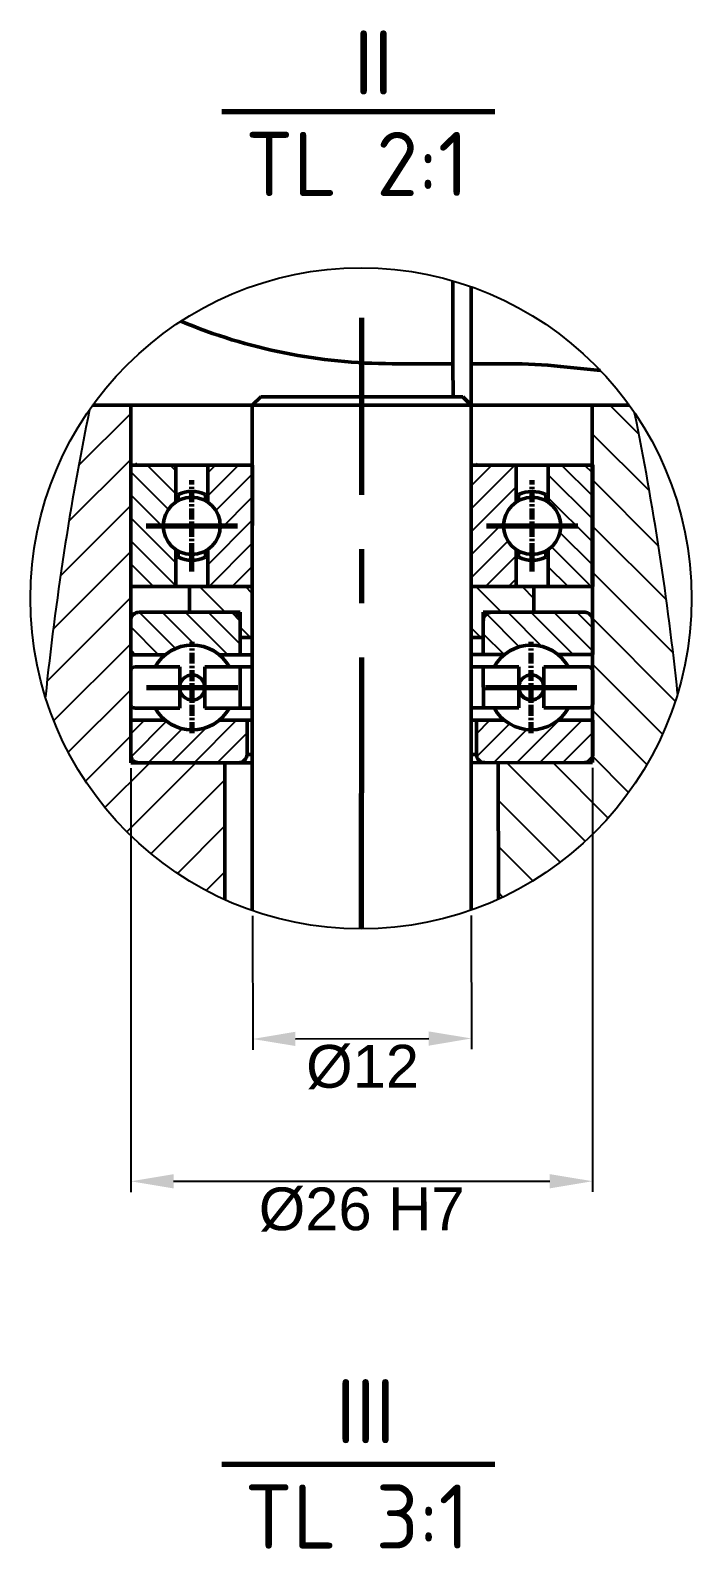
# Model space of a CAD drawing. Header units: millimetres. Extents: x -253 to 12701, y 1223 to 2077.
# Drawn here: x 589.7 to 667.1, y 1716 to 1893.7 of the extents above; entities that cross this region are included whole.
import ezdxf

# ---------------------------------------------------------------- set-up
doc = ezdxf.new("R2010")
doc.units = ezdxf.units.MM
for name, pattern in [('ACAD_ISO02W100', [15, 12, -3]), ('CENTER', [50.800000000000004, 31.75, -6.35, 6.35, -6.35]), ('CENTERX2', [2.032, 1.27, -0.254, 0.254, -0.254])]:
    doc.linetypes.add(name, pattern=pattern)
for name, color, linetype, lineweight in [('0.7mm', 7, 'Continuous', 70), ('NET DAM', 7, 'Continuous', 50), ('Net Duc', 7, 'ACAD_ISO02W100', 70), ('NET MANH', 10, 'Continuous', 25)]:
    doc.layers.add(name, color=color, linetype=linetype, lineweight=lineweight)
doc.styles.add('F10', font='kythuat2.shx', dxfattribs={"height": 15, "bigfont": 'vn.shx'})
doc.styles.get("Standard").update_dxf_attribs({"font": 'arial.ttf'})
doc.dimstyles.new('ISO-25', dxfattribs={"dimtxt": 2.5, "dimasz": 5, "dimexe": 1.25, "dimexo": 0.625, "dimtad": 2, "dimdec": 0, "dimtxsty": 'Standard', "dimcen": 2.5, "dimadec": 0, "dimazin": 0, "dimtfac": 1, "dimtdec": 0, "dimtmove": 0, "dimatfit": 3, "dimfxl": 1, "dimarcsym": 0})
pattern_1 = [(45, (-6825.598972196523, -2795.0070447058), (-1.347038418160373, 1.347038418160373), [])]

# ---------------------------------------------------------------- blocks, each defined once
blk = doc.blocks.new('*D158')
at = {"layer": 'Defpoints', "color": 0, "transparency": 16777216}
for p in [(615.6757797906394, 1790.681248806214), (641.2757707722485, 1790.743800838272), (641.3124623429662, 1775.727440081168)]:
    blk.add_point(p, dxfattribs=at)
at = {"layer": 'NET DAM', "color": 0, "lineweight": -2, "transparency": 16777216}
for p, q in [((615.6773069358386, 1790.056250671955), (615.7155256517557, 1774.414891780591)), ((641.2772979174478, 1790.118802704013), (641.3155166333648, 1774.477443812649)), ((620.712456435431, 1775.677105210704), (636.3124772688923, 1775.715222919573))]:
    blk.add_line(p, q, dxfattribs=at)
at = {"layer": 'NET DAM', "color": 0, "transparency": 16777216}
for points in [[(620.7104202418319, 1776.510436056383), (620.7144926290301, 1774.843774365025), (615.7124713613571, 1775.664888049109)], [(636.3104410752932, 1776.548553765252), (636.3145134624914, 1774.881892073894), (641.3124623429662, 1775.727440081168)]]:
    blk.add_solid(points, dxfattribs=at)
at = {"layer": 'NET DAM', "color": 0, "transparency": 16777216, "insert": (628.5730647551803, 1772.378601000642), "char_height": 2.5, "attachment_point": 5, "rotation": 0.13999849870775144}
blk.add_mtext('{\\H2x;Ø12}', dxfattribs=at)
blk = doc.blocks.new('*D159')
at = {"layer": 'Defpoints', "color": 0, "transparency": 16777216}
for p in [(601.453025934481, 1807.983143270059), (655.4602222329323, 1807.994229317012), (655.4702742257714, 1759.024569279767)]:
    blk.add_point(p, dxfattribs=at)
at = {"layer": 'NET DAM', "color": 0, "lineweight": -2, "transparency": 16777216}
for p, q in [((601.45315422811, 1807.358143283226), (601.4633345145779, 1757.763483259149)), ((655.4603505265612, 1807.369229330179), (655.4705308130292, 1757.774569306102)), ((606.4630778219808, 1759.014509581845), (650.4702743311107, 1759.023542930736))]:
    blk.add_line(p, q, dxfattribs=at)
at = {"layer": 'NET DAM', "color": 0, "transparency": 16777216}
for points in [[(606.462906763809, 1759.847842897622), (606.4632488801527, 1758.181176266068), (601.4630779273201, 1759.013483232814)], [(650.4701032729388, 1759.856876246513), (650.4704453892825, 1758.190209614959), (655.4702742257714, 1759.024569279767)]]:
    blk.add_solid(points, dxfattribs=at)
at = {"layer": 'NET DAM', "color": 0, "transparency": 16777216, "insert": (628.467357100434, 1755.701325098357), "char_height": 2.5, "attachment_point": 5, "rotation": 0.011761093641385367}
blk.add_mtext('{\\H2x;Ø26 H7}', dxfattribs=at)

msp = doc.modelspace()

# ---------------------------------------------------------------- hatches: boundary and pattern name
at = {"layer": 'NET MANH', "transparency": 33554687}
h = msp.add_hatch(dxfattribs=at)
h.set_pattern_fill('ANSI31', color=256, scale=1.2)
h.set_pattern_definition([(45, (-8562.24353169374, -2923.498751827069), (-2.694076836320746, 2.694076836320746), [])])
h.paths.add_polyline_path([(591.4723393902323, 1815.674859743546, 0.2141028860787912), (612.4637838923081, 1791.96274975953), (612.4637838923081, 1807.983143270058), (601.453025934481, 1807.983143270058), (601.453025934481, 1849.803545683657), (597.002028657882, 1849.803545683657, 0.004163224091951583), (596.6300878176517, 1849.277795522578, 0.02485117532849691)])
h = msp.add_hatch(dxfattribs=at)
h.set_pattern_fill('ANSI31', color=256, scale=1.2, angle=90)
h.set_pattern_definition([(135, (-8562.24353169374, -2923.498751827069), (-2.694076836320746, -2.694076836320746), [])])
edge = h.paths.add_edge_path()
edge.add_arc((628.3866053027523, 1827.206153809445), 38.67342460520467, 34.15739348789688, 35.7544844302877)
edge.add_line((659.7711819476226, 1849.803545683657), (655.4430578513075, 1849.803545683657))
edge.add_line((655.4430578513075, 1849.803545683657), (655.4459306200351, 1842.806002796795))
edge.add_line((655.4459306200351, 1842.806002796795), (655.4979926993947, 1842.80600044869))
edge.add_line((655.4979926993947, 1842.80600044869), (655.4973512771758, 1828.584419663151))
edge.add_line((655.4973512771758, 1828.584419663151), (655.4902570491795, 1824.65026224644))
edge.add_spline(control_points=[(655.453282086517, 1824.899165480313), (655.4742522969173, 1824.814085972484), (655.4829705814554, 1824.725697154481), (655.49168886599, 1824.63730833648)], knot_values=[0, 0, 0, 0, 0.1758365649101553, 0.1758365649101553, 0.1758365649101553, 0.1758365649101553], degree=3, periodic=0)
edge.add_line((655.49168886599, 1824.63730833648), (655.493331024405, 1820.637308673565))
edge.add_line((655.493331024405, 1820.637308673565), (655.4884332370184, 1818.767016468595))
edge.add_spline(control_points=[(655.4557422299058, 1818.906703064319), (655.4632597918371, 1818.88916545114), (655.4847772181765, 1818.827938829597), (655.4902523392975, 1818.763101548782), (655.4941192604456, 1818.717308835365)], knot_values=[0, 0, 0, 0, 0.07587950329678528, 0.2583319726301642, 0.2583319726301642, 0.2583319726301642, 0.2583319726301642], degree=3, periodic=0)
edge.add_line((655.4941192604456, 1818.717308835365), (655.4957542580014, 1814.734751721532))
edge.add_spline(control_points=[(655.0158928319834, 1814.397112140408), (655.0262962221368, 1814.397329882453), (655.0904113765573, 1814.398671807037), (655.2075294342139, 1814.427290884822), (655.3457110044856, 1814.515881203498), (655.4216330371928, 1814.613804702799), (655.4517305078516, 1814.6756022195), (655.4574738086503, 1814.688891717032)], knot_values=[0, 0, 0, 0, 0.0415764183134581, 0.2562317129960928, 0.4708870076786283, 0.6855423023609656, 0.7429298551577802, 0.7429298551577802, 0.7429298551577802, 0.7429298551577802], degree=3, periodic=0)
edge.add_line((655.4574738086503, 1814.688891717034), (655.4581846983165, 1812.957293597398))
edge.add_line((655.4581846983165, 1812.957293597398), (655.4964839685636, 1812.957309320767))
edge.add_line((655.4964839685636, 1812.957309320767), (655.4982044205863, 1808.766600649806))
edge.add_spline(control_points=[(654.5385203258975, 1807.996915620735), (654.5755128336241, 1807.998246934721), (654.7199526568147, 1808.003445142911), (654.9668236283833, 1808.07807515434), (655.233816766875, 1808.268708937646), (655.3882073560344, 1808.489919813774), (655.445626155617, 1808.638606215896), (655.4599378353105, 1808.686970272135)], knot_values=[0, 0, 0, 0, 0.0738999304979465, 0.2885474262354898, 0.5031949219729371, 0.7178424177100848, 0.8179783681579675, 0.8179783681579675, 0.8179783681579675, 0.8179783681579675], degree=3, periodic=0)
edge.add_line((655.4599378353105, 1808.686970272136), (655.4602222329322, 1807.994229317012))
edge.add_line((655.4602222329322, 1807.994229317012), (644.4494655150756, 1807.98894879595))
edge.add_line((644.4494655150756, 1807.98894879595), (644.4560175643564, 1792.029346673761))
edge.add_arc((628.3866053027523, 1827.206153809445), 38.67342460520469, 294.5517921480385, 343.2674115020514)
edge.add_arc((325.0415895345195, 1780.720640412742), 342.2117922966163, 5.929357840498268, 11.49544714944865)
h = msp.add_hatch(dxfattribs=at)
h.set_pattern_fill('ANSI31', color=256, scale=0.6, angle=90)
h.set_pattern_definition([(135, (-6825.598972196523, -2795.0070447058), (-1.347038418160373, -1.347038418160373), [])])
h.paths.add_polyline_path([(655.4459306200342, 1842.806002796795), (650.2853553808945, 1842.806235549235), (650.2851592890656, 1838.458497518723, -0.2484334062425602), (651.7482894014374, 1835.695529817389, -0.2484573492232523), (650.2849100505045, 1832.932392794214), (650.2847139586738, 1828.584654763698), (655.4517691427882, 1828.584421718999)])
h.paths.add_polyline_path([(605.2460131971984, 1835.697325984615, -0.2484573492234271), (606.7093925481331, 1838.460463007791), (606.709588639962, 1842.808201038304), (601.4548404273319, 1842.808438038136), (601.4541990051111, 1828.586857252599), (606.7089472177413, 1828.586620252766), (606.7091433095702, 1832.934358283282, -0.2484334062425602)])
h = msp.add_hatch(dxfattribs=at)
h.set_pattern_fill('ANSI31', color=256, scale=0.6)
h.set_pattern_definition(pattern_1)
h.paths.add_polyline_path([(641.2757704916403, 1828.585061085372), (646.5305187042704, 1828.58482408554), (646.5307147960993, 1832.932562116055, -0.2484334062425601), (645.0675846837275, 1835.695529817389, -0.248457349223427), (646.5309640346622, 1838.458666840565), (646.5311601264912, 1842.806404871077), (641.276411913861, 1842.80664187091)])
h.paths.add_polyline_path([(615.6757797906503, 1842.807796644846), (610.4637838943654, 1842.808031716462), (610.4635878025365, 1838.460293685949, -0.2484334062425602), (611.9267179149083, 1835.697325984615, -0.2484573492232523), (610.4633385639754, 1832.934188961441), (610.4631424721447, 1828.586450930924), (615.6757797906475, 1828.586215830379)])
h = msp.add_hatch(dxfattribs=at)
h.set_pattern_fill('ANSI31', color=256, scale=1.2, angle=90)
h.set_pattern_definition([(135, (-6825.598972196523, -2795.0070447058), (-2.694076836320746, -2.694076836320746), [])])
h.paths.add_polyline_path([(608.3330304141309, 1828.586215830377), (608.3330304141309, 1825.586215830377), (614.2530259345149, 1825.586215830377), (614.2530259345149, 1822.626215830376), (615.6757797906466, 1822.626215830376), (615.6757797906475, 1828.586215830377)])
h.paths.add_polyline_path([(648.6073226371918, 1825.589251663839), (648.6082962637556, 1828.584419796509), (648.1546019006673, 1828.584419796509), (641.2757704916412, 1828.585061085372), (641.275770535859, 1822.622053013682), (642.6863621203338, 1822.621594478676), (642.6873243148912, 1825.581594322289)])
h = msp.add_hatch(dxfattribs=at)
h.set_pattern_fill('ANSI31', color=256, scale=0.6, angle=90)
h.set_pattern_definition([(135, (-3906.129423578387, -600.3969518339295), (-1.347038418160373, -1.347038418160373), [])])
edge = h.paths.add_edge_path()
edge.add_spline(control_points=[(614.2530259345149, 1824.626215830376), (614.2484608618215, 1824.696287682723), (614.2368854587912, 1824.873965013756), (614.1227788924843, 1825.143059821655), (613.9061359758234, 1825.388825498734), (613.6190869952225, 1825.54871063724), (613.4018984891991, 1825.586135801569), (613.2937396943307, 1825.586215305713), (613.2930259345121, 1825.586215830377)], knot_values=[0, 0, 0, 0, 0.1398057682258822, 0.3544977751944188, 0.5691897821638041, 0.7838817891336706, 0.9985737961034353, 1, 1, 1, 1], degree=3, periodic=0)
edge.add_line((613.2930259345121, 1825.586215830377), (608.3330304141309, 1825.586215830377))
edge.add_line((608.3330304141309, 1825.586215830377), (602.4130259344829, 1825.586215830377))
edge.add_spline(control_points=[(602.413025934482, 1825.586215830377), (602.3421332834769, 1825.581544772772), (602.1636530522082, 1825.569784859301), (601.8936557272973, 1825.454591751047), (601.6501411288627, 1825.237391917723), (601.4848037816173, 1824.949749684343), (601.4636145733384, 1824.734019959567), (601.453025934481, 1824.626215830376)], knot_values=[0, 0, 0, 0, 0.1414678803078823, 0.3561613176750333, 0.5708547550418799, 0.7855481924085392, 1, 1, 1, 1], degree=3, periodic=0)
edge.add_line((601.453025934481, 1824.626215830376), (601.453025934481, 1820.626215830376))
edge.add_line((601.453025934481, 1820.626215830376), (605.3730259344884, 1820.626215830376))
edge.add_line((605.3730259344884, 1820.626215830376), (605.5040934500594, 1820.626215830371))
edge.add_arc((608.6454941515458, 1816.786215830385), 4.961249677973467, 50.714324647135186, 129.2856753529534, ccw=False)
edge.add_line((611.7868948530268, 1820.626215830376), (614.2530259345149, 1820.626215830376))
edge.add_line((614.2530259345149, 1820.626215830376), (614.2530259345149, 1824.626215830376))
edge = h.paths.add_edge_path()
edge.add_spline(control_points=[(655.4532820865134, 1824.899165480318), (655.4486768454808, 1824.917849681999), (655.4145912377016, 1825.039367552312), (655.2943227762298, 1825.248403448727), (655.0507190291846, 1825.465503291361), (654.7806744356931, 1825.580585545313), (654.6021893915549, 1825.592272184589), (654.5312948288702, 1825.59691413756)], knot_values=[0.1758365649143495, 0.1758365649143495, 0.1758365649143495, 0.1758365649143495, 0.2144518075914608, 0.4291452449581201, 0.6438386823249667, 0.8585321196921177, 1, 1, 1, 1], degree=3, periodic=0)
edge.add_line((654.5312947672519, 1825.596914145391), (648.6073226371918, 1825.589251663839))
edge.add_line((648.6073226371918, 1825.589251663839), (648.6073195224999, 1825.579669934629))
edge.add_line((648.6073195224999, 1825.579669934629), (643.5063412228692, 1825.581328087947))
edge.add_spline(control_points=[(643.5063412228683, 1825.581328087946), (643.4469372773647, 1825.572208039659), (643.2828219633284, 1825.53115327952), (643.0382667926187, 1825.394805445708), (642.821724790756, 1825.148950848842), (642.7077287081411, 1824.879809218356), (642.696226249669, 1824.702127150135), (642.6916899446296, 1824.632053429551)], knot_values=[0.09664759881407169, 0.09664759881407169, 0.09664759881407169, 0.09664759881407169, 0.2161182108663294, 0.4308102178361959, 0.6455022248055812, 0.8601942317741178, 1, 1, 1, 1], degree=3, periodic=0)
edge.add_line((642.6916899446296, 1824.632053429551), (642.6933321030447, 1820.632053766636))
edge.add_line((642.6933321030447, 1820.632053766636), (645.1594629767105, 1820.633066211113))
edge.add_arc((648.3024398855378, 1816.794356204123), 4.961249677973264, 50.73784683433928, 129.3091975401212, ccw=False)
edge.add_line((651.4422638502147, 1820.635645549906), (651.5733313547425, 1820.635699358318))
edge.add_line((651.5733313547425, 1820.635699358318), (655.4550317541598, 1820.637292950196))
edge.add_line((655.4550317541598, 1820.637292950196), (655.4532820865516, 1824.899165480225))
h = msp.add_hatch(dxfattribs=at)
h.set_pattern_fill('ANSI31', color=256, scale=0.6)
h.set_pattern_definition(pattern_1)
edge = h.paths.add_edge_path()
edge.add_spline(control_points=[(614.093025934515, 1807.986215830377), (614.1639185855202, 1807.990886887981), (614.3423988167924, 1808.002646801449), (614.6123961417034, 1808.117839909703), (614.8559107401379, 1808.335039743031), (615.0212480873815, 1808.622681976407), (615.0424372956622, 1808.838411701183), (615.0530259345178, 1808.946215830374)], knot_values=[0, 0, 0, 0, 0.1414678803096524, 0.3561613176769781, 0.5708547550433383, 0.7855481924092684, 1, 1, 1, 1], degree=3, periodic=0)
edge.add_line((615.0530259345178, 1808.946215830374), (615.0530259345178, 1812.946215830374))
edge.add_line((615.0530259345178, 1812.946215830374), (611.7868948530013, 1812.946215830374))
edge.add_arc((608.6454941515458, 1816.786215830385), 4.961249677973686, 230.714324647501, 309.2856753524989, ccw=False)
edge.add_line((605.5040934500903, 1812.946215830374), (605.3730259344893, 1812.946215830374))
edge.add_line((605.3730259344884, 1812.946215830374), (601.453025934481, 1812.946215830374))
edge.add_line((601.453025934481, 1812.946215830374), (601.453025934481, 1808.946215830374))
edge.add_spline(control_points=[(601.453025934481, 1808.946215830374), (601.4541290043617, 1808.912423834662), (601.4587392714566, 1808.771190601259), (601.5297235274847, 1808.526703526008), (601.7176179701783, 1808.257723677657), (601.9846893488866, 1808.067199521673), (602.2315909382269, 1807.992670866844), (602.3760328833159, 1807.98753195736), (602.413025934482, 1807.986215830377)], knot_values=[0, 0, 0, 0, 0.06751008655309776, 0.2821575822899152, 0.4968050780270629, 0.7114525737645102, 0.9261000695020535, 1, 1, 1, 1], degree=3, periodic=0)
edge.add_line((602.413025934482, 1807.986215830377), (614.0612918226652, 1807.982654904953))
edge = h.paths.add_edge_path()
edge.add_line((655.4581846983165, 1812.957293597398), (651.5764842988983, 1812.95570000552))
edge.add_line((651.5764842988992, 1812.95570000552), (651.445416794345, 1812.955646197114))
edge.add_arc((648.3024398855378, 1816.794356204123), 4.961249677973571, 230.7378468347642, 309.30919753980123, ccw=False)
edge.add_line((645.16261592089, 1812.953066858316), (641.8964851146156, 1812.951725982155))
edge.add_line((641.8964851146156, 1812.951725982155), (641.8981272730307, 1808.95172631924))
edge.add_spline(control_points=[(641.8981272730307, 1808.95172631924), (641.9087601688589, 1808.843926546189), (641.9300379409506, 1808.628205538603), (642.0954933627891, 1808.340631206996), (642.3390971098379, 1808.123531364358), (642.6091417033276, 1808.008449110407), (642.7876267474712, 1807.996762471133), (642.8585213101542, 1807.992120518163)], knot_values=[0, 0, 0, 0, 0.2144518075907316, 0.4291452449566617, 0.6438386823230219, 0.8585321196903476, 1, 1, 1, 1], degree=3, periodic=0)
edge.add_line((642.8902568812337, 1807.988572621149), (654.5385203258966, 1807.996915620735))
edge.add_spline(control_points=[(654.5385203258975, 1807.996915620735), (654.5755128336241, 1807.998246934721), (654.7199526568147, 1808.003445142911), (654.9668236283833, 1808.07807515434), (655.233816766875, 1808.268708937646), (655.3882073560344, 1808.489919813774), (655.445626155617, 1808.638606215895), (655.4599378353105, 1808.686970272134)], knot_values=[0, 0, 0, 0, 0.0738999304979465, 0.2885474262354898, 0.5031949219729371, 0.7178424177100848, 0.8179783681568032, 0.8179783681568032, 0.8179783681568032, 0.8179783681568032], degree=3, periodic=0)
edge.add_line((655.4599378353123, 1808.686970272135), (655.4581846983183, 1812.957293597398))

# ---------------------------------------------------------------- linework, layer by layer
at = {"layer": '0.7mm', "lineweight": 70}
for p, q in [((612.1118407590347, 1884.158452444027), (644.0227118455314, 1884.158452444027)), ((612.111840759032, 1725.916072349678), (644.0227118455286, 1725.916072349678))]:
    msp.add_line(p, q, dxfattribs=at)
at = {"layer": 'NET DAM', "color": 7}
for p, q in [((639.142447861339, 1864.353773134906), (639.142447861339, 1854.667365034524)), ((641.2757797906525, 1854.667365034523), (641.2757797906525, 1863.668503592679)), ((639.142447861339, 1854.667365034523), (632.0313367502295, 1854.667365034523)), ((639.1488991729266, 1850.793495177318), (639.142447861339, 1854.667365034523)), ((641.2757703342977, 1849.803545683657), (641.2757797906525, 1854.667365034523)), ((645.7202257450826, 1854.667365034523), (641.2757797906525, 1854.667365034523)), ((656.3957201923276, 1853.8730481505), (651.7300587034588, 1854.356701039568)), ((659.7711819476226, 1849.803545683657), (597.002028657882, 1849.803545683657)), ((601.9499116908082, 1842.959681396711), (602.0796561711031, 1842.809051279897)), ((641.7714831773374, 1842.957885229484), (641.9012276576323, 1842.807255112671))]:
    msp.add_line(p, q, dxfattribs=at)
at = {"layer": 'NET DAM'}
for p, q in [((601.453025934481, 1849.803545683657), (601.453025934481, 1807.983143270058)), ((615.6757797906521, 1849.803545683657), (616.6657292843129, 1850.793495177318)), ((615.6757797906394, 1790.681248806214), (615.6757797906521, 1849.803545683657)), ((640.2858208406369, 1850.793495177318), (616.6657292843129, 1850.793495177318)), ((641.2757703342977, 1849.803545683657), (640.2858208406369, 1850.793495177318)), ((641.2757703342977, 1849.803545683657), (641.2757707722485, 1790.743800838272)), ((655.4430533014929, 1849.814628206347), (655.4602222329322, 1807.994229317012)), ((601.4541990051111, 1828.586857252597), (601.4548404562611, 1842.809079460355)), ((601.45484042733, 1842.808438038136), (607.0628958931247, 1842.80882652565)), ((606.7093925481331, 1838.460463007797), (606.709588639962, 1842.808201038304)), ((610.4635878025365, 1838.460293685956), (610.4637838943654, 1842.808031716462)), ((615.6757797906466, 1828.586215830377), (615.6764212128655, 1842.807796615916)), ((641.2757704916403, 1828.58506108537), (641.2764119427902, 1842.807283293128)), ((641.2764119138592, 1842.80664187091), (646.8844673796539, 1842.807030358424)), ((646.5309640346622, 1838.458666840571), (646.5311601264912, 1842.806404871078)), ((650.2851592890656, 1838.458497518729), (650.2853553808945, 1842.806235549236)), ((655.4973512771758, 1828.584419663151), (655.4979926993947, 1842.80600044869)), ((606.9864978070727, 1838.629624923516), (606.9865301446898, 1839.346612930097)), ((610.1864978038175, 1838.629480597006), (610.1865301414327, 1839.346468603588)), ((646.8080692936019, 1838.627828756289), (646.808101631219, 1839.34481676287)), ((650.0080692903466, 1838.62768442978), (650.0081016279619, 1839.344672436361)), ((606.7089472177413, 1828.586620252767), (606.7091433095702, 1832.934358283283)), ((606.9862333082892, 1832.765171372223), (606.9862009706703, 1832.048183365642)), ((610.186233305034, 1832.765027045714), (610.1862009674151, 1832.048039039133)), ((610.4631424721447, 1828.586450930925), (610.4633385639754, 1832.934188961441)), ((646.5305187042704, 1828.58482408554), (646.5307147960993, 1832.932562116056)), ((646.8078047948184, 1832.763375204997), (646.8077724571995, 1832.046387198416)), ((650.0078047915631, 1832.763230878488), (650.0077724539442, 1832.046242871907)), ((650.2847139586738, 1828.584654763698), (650.2849100505045, 1832.932392794214)), ((608.3330304141309, 1825.586215830377), (608.3330304141309, 1828.586215830377)), ((608.3330304141309, 1828.586215830377), (615.6757797906466, 1828.586215830377)), ((608.3330304141382, 1828.586215963735), (615.6757797906539, 1828.586215963735)), ((648.1546019006673, 1828.584419796509), (655.497351277183, 1828.584419796509)), ((648.6073195224999, 1825.579669934629), (648.6082947196865, 1828.579669776128)), ((601.453025934481, 1820.626215830376), (601.453025934481, 1824.626215830376)), ((602.413025934482, 1825.586215830377), (608.3330304141309, 1825.586215830377)), ((608.3330304141309, 1825.586215830377), (614.2530259345149, 1825.586215830377)), ((614.2530259345149, 1822.626215830376), (614.2530259345149, 1825.586215830377)), ((614.2530259345149, 1820.626215830376), (614.2530259345149, 1824.626215830376)), ((642.6863621203338, 1822.621594478676), (642.6873243148912, 1825.581594322289)), ((654.5312858696052, 1825.596914133882), (642.6873243148912, 1825.581594322289)), ((648.6073195224999, 1825.579669934629), (642.6873243148912, 1825.581594322289)), ((642.6933321030447, 1820.632053766636), (642.6916899446296, 1824.632053429551)), ((655.493331024405, 1820.637308673565), (655.49168886599, 1824.63730833648)), ((614.2530259345149, 1822.626215830376), (615.6757797906466, 1822.626215830376)), ((642.6863621203338, 1822.621594478676), (641.2636083393736, 1822.622056967196)), ((605.3730259344884, 1820.626215830376), (601.453025934481, 1820.626215830376)), ((605.5040934500576, 1820.626215830371), (605.3730259344884, 1820.626215830376)), ((615.6757797906394, 1820.626215830376), (611.7868948530268, 1820.626215830376)), ((641.2705783668189, 1820.631469669831), (645.1594629767096, 1820.633066211113)), ((651.4422638502183, 1820.635645549906), (651.5733313547425, 1820.635699358318)), ((651.5733313547425, 1820.635699358318), (655.493331024405, 1820.637308673565)), ((601.9330350255041, 1819.186215830377), (607.1767621931758, 1819.186215830377)), ((607.1767621931358, 1814.386215830376), (607.1767621931758, 1819.186215830377)), ((610.1142261099594, 1819.186215830377), (610.1142261099594, 1814.386215830376)), ((610.1142261099594, 1819.186215830377), (615.6757797906394, 1819.186215830377)), ((614.2530259345149, 1814.386215830376), (614.2530259345149, 1819.186215830377)), ((646.8327227558475, 1819.193753029227), (641.2711695438484, 1819.191469791182)), ((642.6958938701719, 1814.39205429249), (642.6939232800742, 1819.192053887988)), ((646.8327227558475, 1819.193753029227), (646.834693345947, 1814.393753433729)), ((655.0139131508622, 1819.197111732174), (649.7701864250885, 1819.1949589745)), ((649.7721570152262, 1814.394959379002), (649.7701864250885, 1819.1949589745)), ((601.453025934481, 1814.866215830376), (601.453025934481, 1818.706215830375)), ((655.495695732523, 1814.877309158968), (655.4941192604456, 1818.717308835365)), ((607.1767621932086, 1814.386215830376), (601.9330350255041, 1814.386215830376)), ((615.6757797906375, 1814.386215830376), (610.1142261099594, 1814.386215830376)), ((641.2731401339479, 1814.391470195685), (646.834693345947, 1814.393753433729)), ((649.7721570151534, 1814.394959379002), (655.0158837409617, 1814.397112136676)), ((601.453025934481, 1812.946215830374), (605.3730259344884, 1812.946215830374)), ((601.453025934481, 1812.946215830374), (601.453025934481, 1808.946215830374)), ((605.5040934500921, 1812.946215830374), (605.3730259344884, 1812.946215830374)), ((611.7868948530013, 1812.946215830374), (615.6757797906357, 1812.946215830374)), ((615.0530259345178, 1812.946215830374), (615.0530259345178, 1808.946215830374)), ((645.16261592089, 1812.953066858316), (641.2737313109792, 1812.951470317033)), ((641.8964851146156, 1812.951725982155), (641.8981272730307, 1808.95172631924)), ((651.4454167943404, 1812.955646197114), (651.5764842988992, 1812.95570000552)), ((655.4964839685636, 1812.957309320767), (651.5764842988992, 1812.95570000552)), ((655.4964839685636, 1812.957309320767), (655.4981261269786, 1808.957309657852)), ((615.0530259345178, 1808.946215830374), (615.6757797906357, 1808.946215830374)), ((641.8981272730307, 1808.95172631924), (641.2753734693943, 1808.951470654119)), ((612.4637838923081, 1807.983143270058), (601.453025934481, 1807.983143270058)), ((602.413025934482, 1807.986215830377), (615.6757797906266, 1807.982161348976)), ((603.6600525164176, 1807.986215830721), (603.6596371776886, 1807.985413457914)), ((612.4637838923081, 1791.96274975953), (612.4637838923081, 1807.983143270058)), ((655.4602222329322, 1807.994229317012), (641.2374699784741, 1807.987408392278)), ((654.5385203258975, 1807.996915620735), (641.2757692519481, 1807.987416253963)), ((644.4560175643564, 1792.029346673762), (644.4494652110297, 1807.989689394864)), ((653.2914938490503, 1807.996403667281), (653.2919095171492, 1807.995601465055))]:
    msp.add_line(p, q, dxfattribs=at)
for points in [[(601.4548404562611, 1842.809079460357), (601.4541990051111, 1828.586857252599), (615.6757797906466, 1828.586215830379), (615.6764212128655, 1842.807796615916), (601.45484042733, 1842.808438038136)], [(641.2764119427902, 1842.80728329313), (641.2757704916403, 1828.585061085372), (655.4973512771758, 1828.584419663152), (655.4979926993947, 1842.80600044869), (641.2764119138592, 1842.80664187091)]]:
    msp.add_lwpolyline(points, dxfattribs=at)
for centre, radius in [((608.5863655560534, 1835.697325984615), 3.340352358854658), ((648.4079370425825, 1835.695529817389), 3.340352358854658), ((608.6454941515458, 1816.786215830385), 1.468731958353601), ((648.3024398855378, 1816.794356204123), 1.468731958353601)]:
    msp.add_circle(centre, radius, dxfattribs=at)
at = {"layer": 'NET DAM', "color": 7}
for centre, radius, start, end in [((632.0313367502295, 1918.610972880891), 63.94360784636916, 247.2632986907077, 270), ((645.7202257450826, 1796.381556421995), 58.28580861252794, 84.08173010186131, 90)]:
    msp.add_arc(centre, radius, start, end, dxfattribs=at)
at = {"layer": 'NET DAM'}
for centre, radius, start, end in [((608.5863835968667, 1836.097325984209), 3.62179468291133, 63.78055128581116, 116.2142804018372), ((648.4079550833958, 1836.095529816982), 3.62179468291133, 63.78055128581116, 116.2142804018372), ((608.58634751524, 1835.297325985023), 3.62179468291133, 243.7805512857529, 296.2142804018372), ((648.4079190017692, 1835.295529817797), 3.62179468291133, 243.7805512857529, 296.2142804018372), ((608.6454941515458, 1816.786215830385), 4.961249677973566, 28.93054843082501, 151.0694515691168), ((648.3024398855378, 1816.794356204123), 4.961249677973565, 28.9540706181543, 151.0929737564474), ((608.6454941515458, 1816.786215830385), 4.961249677973566, 208.9305484309528, 331.0694515689422), ((648.3024398855378, 1816.794356204123), 4.961249677973565, 208.9540706183643, 331.092973756331)]:
    msp.add_arc(centre, radius, start, end, dxfattribs=at)
for points, knots in [([(601.453025934481, 1824.626215830376), (601.4636145733384, 1824.734019959567), (601.4848037816173, 1824.949749684343), (601.6501411288627, 1825.237391917723), (601.8936557272973, 1825.454591751047), (602.1636530522082, 1825.569784859301), (602.3421332834769, 1825.581544772772), (602.413025934482, 1825.586215830377)], [0, 0, 0, 0, 0.2144518075914608, 0.4291452449581201, 0.6438386823249667, 0.8585321196921177, 1, 1, 1, 1]), ([(613.2930259345121, 1825.586215830377), (613.2937396943307, 1825.586215305713), (613.4018984891991, 1825.586135801569), (613.6190869952225, 1825.54871063724), (613.9061359758234, 1825.388825498734), (614.1227788924843, 1825.143059821655), (614.2368854587912, 1824.873965013756), (614.2484608618215, 1824.696287682723), (614.2530259345149, 1824.626215830376)], [0, 0, 0, 0, 0.001426203896564662, 0.2161182108663294, 0.4308102178361959, 0.6455022248055812, 0.8601942317741178, 1, 1, 1, 1]), ([(643.6512957457126, 1825.592447466671), (643.6505819861704, 1825.592446648981), (643.5424232330552, 1825.592322741373), (643.3252501098468, 1825.554808415715), (643.0382667926187, 1825.394805445708), (642.821724790756, 1825.148950848842), (642.7077287081411, 1824.879809218356), (642.696226249669, 1824.702127150135), (642.6916899446296, 1824.632053429551)], [0, 0, 0, 0, 0.001426203896564662, 0.2161182108663294, 0.4308102178361959, 0.6455022248055812, 0.8601942317741178, 1, 1, 1, 1]), ([(655.49168886599, 1824.63730833648), (655.48105597016, 1824.745108109531), (655.459778198072, 1824.960829117117), (655.2943227762298, 1825.248403448727), (655.0507190291846, 1825.465503291361), (654.7806744356931, 1825.580585545313), (654.6021893915549, 1825.592272184589), (654.5312948288702, 1825.59691413756)], [0, 0, 0, 0, 0.2144518075914608, 0.4291452449581201, 0.6438386823249667, 0.8585321196921177, 1, 1, 1, 1]), ([(601.453025934481, 1818.706215830375), (601.4568740555806, 1818.752010127458), (601.4652496353447, 1818.851683130969), (601.5365589400426, 1818.992114468772), (601.6527226983017, 1819.106674174435), (601.7920760611523, 1819.174926259736), (601.8894800247326, 1819.182727961868), (601.9330259344824, 1819.186215830377)], [0, 0, 0, 0, 0.1824524693333789, 0.3971146359861793, 0.6117768026390547, 0.8264389692923282, 1, 1, 1, 1]), ([(655.4941192604456, 1818.717308835365), (655.4902523392975, 1818.763101548782), (655.4818358405228, 1818.862771105387), (655.4104688892076, 1819.003173156062), (655.294258109443, 1819.117685162248), (655.15487673815, 1819.185880031722), (655.0574695798714, 1819.193641745012), (655.0139222418838, 1819.197111735906)], [0, 0, 0, 0, 0.1824524693333789, 0.3971146359861793, 0.6117768026390547, 0.8264389692923282, 1, 1, 1, 1]), ([(601.9330259344824, 1814.386215830376), (601.9226224558133, 1814.386429301399), (601.8585067558815, 1814.38774490406), (601.7413769588311, 1814.416315897832), (601.6031590303683, 1814.504849480035), (601.5026509763375, 1814.634373943451), (601.4579343560181, 1814.762490456214), (601.4542084578861, 1814.841226598793), (601.453025934481, 1814.866215830376)], [0, 0, 0, 0, 0.0415764183134581, 0.2562317129960928, 0.4708870076786283, 0.6855423023609656, 0.9001975970429067, 1, 1, 1, 1]), ([(655.0158928319834, 1814.397112140408), (655.0262962221368, 1814.397329882453), (655.0904113765573, 1814.398671807037), (655.2075294342139, 1814.427290884822), (655.3457110044856, 1814.515881203498), (655.4461658751243, 1814.645446918535), (655.4908298947739, 1814.773581778445), (655.4945234682873, 1814.852319444018), (655.495695732523, 1814.877309158968)], [0, 0, 0, 0, 0.0415764183134581, 0.2562317129960928, 0.4708870076786283, 0.6855423023609656, 0.9001975970429067, 1, 1, 1, 1]), ([(602.413025934482, 1807.986215830377), (602.3760328833159, 1807.98753195736), (602.2315909382269, 1807.992670866844), (601.9846893488866, 1808.067199521673), (601.7176179701783, 1808.257723677657), (601.5297235274847, 1808.526703526008), (601.4587392714566, 1808.771190601259), (601.4541290043617, 1808.912423834662), (601.453025934481, 1808.946215830374)], [0, 0, 0, 0, 0.0738999304979465, 0.2885474262354898, 0.5031949219729371, 0.7178424177100848, 0.9324899134469022, 1, 1, 1, 1]), ([(615.0530259345178, 1808.946215830374), (615.0424372956622, 1808.838411701183), (615.0212480873815, 1808.622681976407), (614.8559107401379, 1808.335039743031), (614.6123961417034, 1808.117839909703), (614.3423988167924, 1808.002646801449), (614.1639185855202, 1807.990886887981), (614.093025934515, 1807.986215830377)], [0, 0, 0, 0, 0.2144518075907316, 0.4291452449566617, 0.6438386823230219, 0.8585321196903476, 1, 1, 1, 1]), ([(641.8981272730307, 1808.95172631924), (641.9087601688589, 1808.843926546189), (641.9300379409506, 1808.628205538603), (642.0954933627891, 1808.340631206996), (642.3390971098379, 1808.123531364358), (642.6091417033276, 1808.008449110407), (642.7876267474712, 1807.996762471133), (642.8585213101542, 1807.992120518163)], [0, 0, 0, 0, 0.2144518075907316, 0.4291452449566617, 0.6438386823230219, 0.8585321196903476, 1, 1, 1, 1]), ([(654.5385203258975, 1807.996915620735), (654.5755128336241, 1807.998246934721), (654.7199526568147, 1808.003445142911), (654.9668236283833, 1808.07807515434), (655.233816766875, 1808.268708937646), (655.421600766851, 1808.537765901439), (655.4924846452723, 1808.782282097936), (655.4970369301427, 1808.923517212134), (655.4981261269786, 1808.957309657852)], [0, 0, 0, 0, 0.0738999304979465, 0.2885474262354898, 0.5031949219729371, 0.7178424177100848, 0.9324899134469022, 1, 1, 1, 1])]:
    msp.add_open_spline(points, degree=3, knots=knots, dxfattribs=at)
at = {"layer": 'Net Duc', "linetype": 'CENTER'}
for p, q in [((628.4641531034322, 1788.532806953593), (628.4757750624758, 1860.038091570083)), ((603.2460131971984, 1835.697325984615), (613.9267179149083, 1835.697325984615)), ((643.0675846837275, 1835.695529817389), (653.7482894014374, 1835.695529817389)), ((603.3051417926908, 1816.786215830385), (613.9858465104007, 1816.786215830385)), ((642.9620875266846, 1816.794356204123), (653.6427922443945, 1816.794356204123))]:
    msp.add_line(p, q, dxfattribs=at)
at = {"layer": 'Net Duc', "linetype": 'CENTERX2'}
for p, q in [((608.5863655560534, 1830.35697362576), (608.5863655560534, 1841.03767834347)), ((648.4079370425825, 1830.355177458534), (648.4079370425825, 1841.035882176244)), ((608.6454941515458, 1811.44586347153), (608.6454941515458, 1822.12656818924)), ((648.3024398855378, 1811.454003845268), (648.3024398855378, 1822.134708562978))]:
    msp.add_line(p, q, dxfattribs=at)
at = {"layer": 'NET MANH'}
msp.add_circle((628.3866053027523, 1827.206153809445), 38.67342460520468, dxfattribs=at)
for centre, radius, start, end in [((931.8841611737462, 1780.622008548661), 342.2117922966151, 168.426567862486, 174.1208656746381), ((325.0415895351343, 1780.72064041285), 342.211792295994, 5.929357840484069, 11.49544714945706)]:
    msp.add_arc(centre, radius, start, end, dxfattribs=at)

# ---------------------------------------------------------------- texts
at = {"layer": '0.7mm', "lineweight": 70, "char_height": 7.5, "attachment_point": 1, "style": 'F10'}
for s, insert, width in [('{\\fTCVN 7284|b0|i0|c0|p34;II}', (627.5361821463539, 1893.662880123696), 37.66917943862791), ('\\pxqc;{\\fTCVN 7284|b0|i0|c0|p34;TL 2:1}', (601.1659956649619, 1881.784234626627), 53.4814874574804), ('{\\fTCVN 7284|b0|i0|c0|p34;III}', (625.4529014976779, 1735.877394909425), 37.66917943862791), ('\\pxqc;{\\fTCVN 7284|b0|i0|c0|p34;TL 3:1}', (601.1659956649592, 1723.541854532278), 53.4814874574804)]:
    msp.add_mtext(s, dxfattribs=dict(at, insert=insert, width=width))

# ---------------------------------------------------------------- dimensions: what is measured, and where the dimension line sits
at = {"layer": 'NET DAM'}
dim = msp.add_aligned_dim(p1=(601.453025934481, 1807.983143270058), p2=(655.4602222329322, 1807.994229317012), distance=-48.969661068930236, text='{\\H2x;Ø26 H7}', dimstyle='ISO-25', dxfattribs=at)
dim.commit()
dim.dimension.update_dxf_attribs({"geometry": '*D159', "text_midpoint": (628.467357100434, 1755.701325098357)})
dim = msp.add_linear_dim(base=(641.3124623429662, 1775.727440081168), p1=(615.6757797906394, 1790.681248806214), p2=(641.2757707722485, 1790.743800838272), angle=0.1399984987072469, text='{\\H2x;Ø12}', dimstyle='ISO-25', dxfattribs=at)
dim.commit()
dim.dimension.update_dxf_attribs({"geometry": '*D158', "text_midpoint": (628.5649581767757, 1775.69629232452), "dimtype": 161})

doc.saveas('drawing.dxf')
